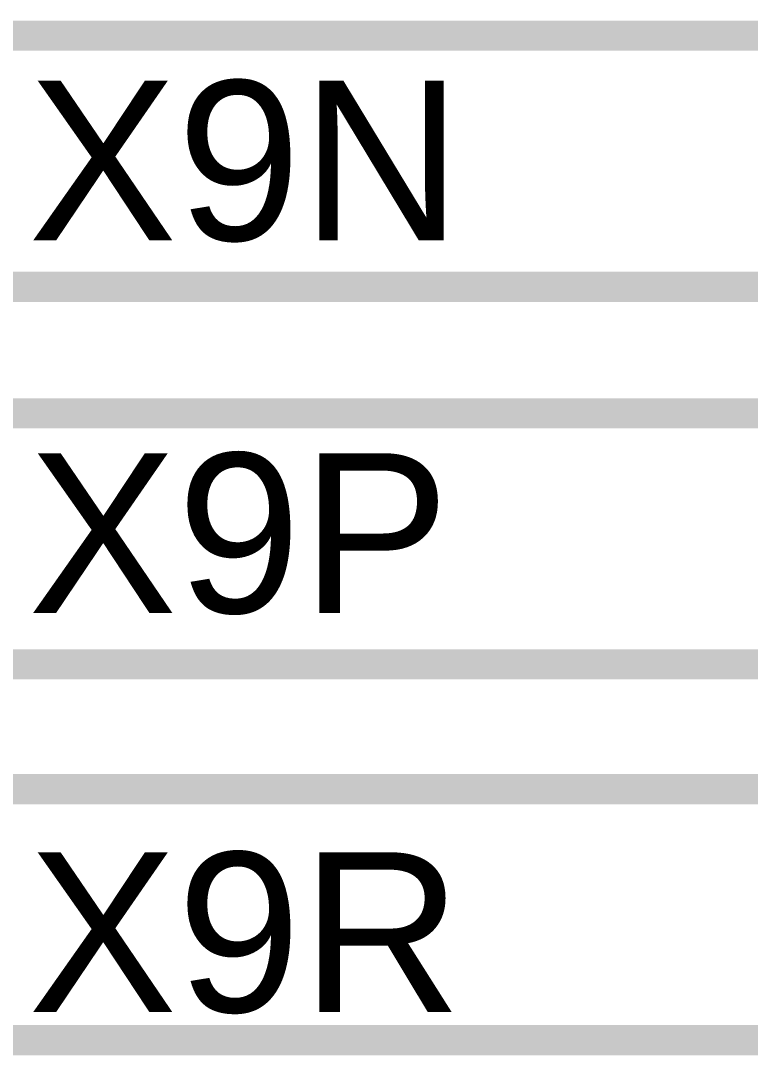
# Model space of a CAD drawing. Header units: millimetres. Extents: x -2024 to 917, y -725 to 13.
# Drawn here: x 617.82 to 625.08, y -375.19 to -364.89 of the extents above; entities that cross this region are included whole.
import ezdxf

# ---------------------------------------------------------------- set-up
doc = ezdxf.new("R2010")
doc.units = ezdxf.units.MM
doc.layers.add('Sheet', color=255, linetype='Continuous')
doc.styles.get("Standard").update_dxf_attribs({"font": 'arial.ttf'})

msp = doc.modelspace()

# ---------------------------------------------------------------- linework, layer by layer
at = {"layer": 'Sheet', "const_width": 0.3}
for points in [[(617.015, -365.039), (641.99, -365.039)], [(641.99, -367.539), (617.015, -367.539)], [(617.015, -368.798), (641.99, -368.798)], [(641.99, -371.298), (617.015, -371.298)], [(617.015, -372.54), (641.99, -372.54)], [(641.99, -375.04), (617.015, -375.04)]]:
    msp.add_lwpolyline(points, dxfattribs=at)

# ---------------------------------------------------------------- texts
at = {"layer": 'Sheet'}
for s, p in [('X9N', (617.892, -367.076)), ('X9P', (617.892, -370.785)), ('X9R', (617.892, -374.759))]:
    msp.add_text(s, height=1.5897, dxfattribs=at).set_placement(p)

doc.saveas('drawing.dxf')
